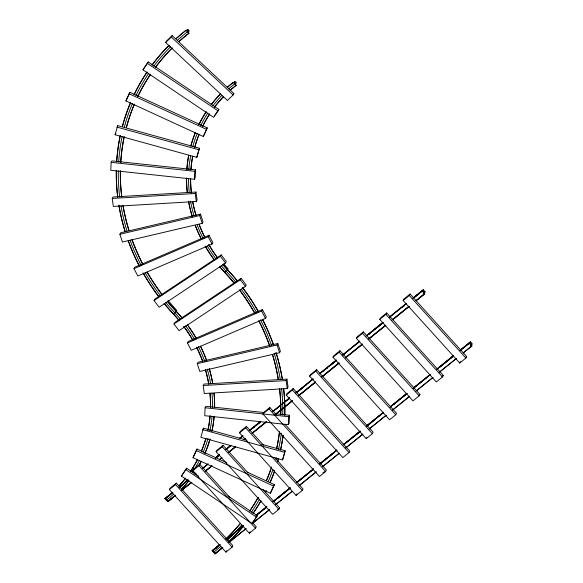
<?xml version="1.0" encoding="UTF-8"?>
<svg xmlns="http://www.w3.org/2000/svg" width="583" height="583" viewBox="0 0 583 583"><rect width="100%" height="100%" fill="white"/><g stroke="black" fill="none" stroke-linecap="round" stroke-linejoin="round"><path stroke-width="0.87" d="M423.447 293.278L425.058 291.697L423.316 289.773L413.362 297.811M111.149 162.344L110.785 170.294L194.394 179.258L195.188 177.793L195.545 169.842L111.943 160.879L111.149 162.344L194.751 171.307L195.545 169.842M194.394 179.258L194.751 171.307M263.421 412.465L205.886 406.3L205.092 407.757L204.735 415.708L288.337 424.672L289.132 423.214L289.489 415.264L275.11 413.719M288.337 424.672L288.694 416.721L289.489 415.264M166.476 499.5A1.093 0.401 51 0 1 165.973 499.449C162.482 496.075 170.221 504.543 167.008 500.593A1.093 0.401 51 0 1 166.847 499.915A1.093 0.401 50.5 0 0 167.015 500.586M187.792 30.724L187.595 31.074A1.093 0.401 50.5 0 1 187.092 31.03L186.137 30.17A211.483 194.671 28.5 0 0 176.088 38.616M236.108 85.417L233.273 82.312L234.249 83.15A1.093 0.401 50.5 0 0 234.752 83.201C233.484 78.865 238.505 83.916 235.131 83.617A1.093 0.401 51 0 0 235.292 84.295L236.108 85.417A137.501 126.569 28.5 0 0 230.161 90.35M186.137 30.178L188.907 33.289A207.293 190.816 28.5 0 0 179.039 41.582M165.025 498.582L165.004 498.625A137.501 126.569 28.5 0 0 171.591 493.094M115.099 134.76L117.7 125.622L199.415 148.228L196.821 157.359L115.099 134.76L115.893 133.296M117.3 127.327L117.7 125.622M196.821 157.359L199.415 148.228M246.922 440.216L203.452 428.192L200.858 437.33L282.58 459.929L285.174 450.797L261.701 444.304M203.059 429.897L203.452 428.192M282.58 459.929L285.174 450.797M188.958 33.267L188.134 32.167A1.093 0.401 51 0 1 187.974 31.489C191.457 32.101 186.035 26.767 187.792 30.724M219.492 544.711A207.293 190.816 28.5 0 1 212.168 550.731L214.981 553.835A211.483 194.671 28.5 0 0 222.407 547.707M416.138 300.748L424.715 293.912L423.899 292.797A1.093 0.401 51 0 1 423.739 292.112L424.009 291.638L424.861 292.134M463.288 352.875L471.873 346.04L471.057 344.917A1.093 0.401 51 0 1 470.896 344.24C472.361 343.985 472.755 343.766 470.423 341.915L459.856 350.368M178.93 320.154A137.595 126.657 28.5 0 0 173.435 313.924L176.409 311.526A141.684 130.417 28.5 0 1 182.013 317.924M125.906 100.925L129.892 92.303L207.249 127.866L204.065 135.03L203.27 136.495L125.906 100.925L129.892 92.303M203.27 136.495L207.249 127.866M247.214 472.143L274.367 484.626L270.388 493.254L193.024 457.691L197.01 449.063L226.641 462.683M197.01 449.063L193.024 457.691M270.388 493.254L274.367 484.626M142.944 69.865L148.228 61.966L218.873 109.429L218.078 110.894L213.589 117.336L142.944 69.865L148.228 61.966M165.689 42.552L166.483 41.087L172.131 35.578L233.885 93.52L233.098 94.985L227.45 100.495L165.689 42.552L171.336 37.035L172.131 35.578M112.228 198.453L113.022 196.988L195.983 192.047L197.083 200.035L196.289 201.492L113.321 206.44L112.228 198.453L195.188 193.512L195.983 192.047M119.894 234.264L120.688 232.799L200.494 214.092L203.015 221.868L202.221 223.333L122.408 242.04L119.894 234.264L199.699 215.55L200.494 214.092M133.981 268.661L134.775 267.203L208.998 235.27L212.861 242.601L212.066 244.066L137.843 275.999L133.981 268.661L208.204 236.727L208.998 235.27M154.05 300.566L154.845 299.108L221.212 254.902L226.306 261.563L225.512 263.028L159.144 307.234L154.05 300.566L220.418 256.36L221.212 254.902M176.321 310.972L175.774 311.468L176.7 310.396L168.174 300.682M173.967 323.988L174.762 322.523L241.129 278.317L246.23 284.985L245.436 286.45L179.068 330.656L173.967 323.988L240.334 279.782L241.129 278.317M187.413 342.95L188.207 341.492L262.437 309.558L266.3 316.89L265.505 318.354L191.282 350.288L187.413 342.95L261.643 311.016L262.437 309.558M197.265 363.683L198.06 362.225L277.865 343.511L280.387 351.287L279.592 352.751L199.78 371.466L197.265 363.683L277.071 344.976L277.865 343.511M203.197 385.523L203.992 384.059L286.953 379.118L288.053 387.097L287.259 388.562L204.29 393.503L203.197 385.523L286.158 380.575L286.953 379.118M169.362 489.589L170.156 488.124L176.321 483.139L232.909 545.688L232.114 547.153L225.949 552.137L169.362 489.589L175.527 484.597L176.321 483.139M228.026 495.995L257.336 515.685L252.053 523.585L181.408 476.122L186.691 468.222L198.716 476.296M181.408 476.122L186.691 468.222M252.024 522.069L256.287 526.777L255.492 528.242L249.327 533.226L192.74 470.678L193.534 469.213L199.699 464.228L230.125 497.853M192.74 470.678L198.905 465.693L199.699 464.228M263.232 489.705L279.665 507.866L278.871 509.331L272.706 514.315L216.118 451.767L216.912 450.302L223.078 445.317L248.023 472.893M216.118 451.767L222.283 446.782L223.078 445.317M274.44 457.349L303.036 488.955L302.242 490.42L296.077 495.404L239.496 432.856L240.291 431.398L246.456 426.406L263.494 445.237M239.496 432.856L245.662 427.871L246.456 426.406M285.043 424.315L326.414 470.051L325.62 471.509L319.455 476.5L262.875 413.945L263.669 412.487L269.834 407.495L275.919 414.221M262.875 413.945L269.04 408.96L269.834 407.495M286.253 395.041L287.047 393.576L293.213 388.591L349.793 451.14L348.998 452.597L342.833 457.589L286.253 395.041L292.418 390.049L293.213 388.591M213.334 550.082L213.662 549.74M309.624 376.13L310.418 374.665L316.584 369.68L373.171 432.229L372.377 433.694L366.211 438.678L309.624 376.13L315.789 371.138L316.584 369.68M225.949 552.137L226.743 550.673M333.002 357.219L333.797 355.754L339.962 350.769L396.549 413.318L395.755 414.783L389.59 419.767L333.002 357.219L339.168 352.234L339.962 350.769M252.053 523.585L257.336 515.685M249.327 533.226L250.122 531.762M356.381 338.308L357.175 336.85L363.34 331.858L419.928 394.407L419.133 395.872L412.968 400.856L356.381 338.308L362.546 333.323L363.34 331.858M379.759 319.397L380.553 317.939L386.718 312.947L443.299 375.496L442.504 376.961L436.339 381.952L379.759 319.397L385.924 314.412L386.718 312.947M296.077 495.404L296.871 493.947M403.137 300.493L403.932 299.028L410.097 294.043L466.677 356.592L465.883 358.049L459.717 363.041L403.137 300.493L409.302 295.501L410.097 294.043M414.579 297.024L423.265 289.795M366.211 438.678L367.006 437.214M470.423 341.915L470.517 343.824A1.093 0.401 51 0 1 470.015 343.773L469.053 342.921L471.873 346.04M459.717 363.041L460.512 361.577M176.401 311.548L176.387 311.533A207.395 190.911 28.5 0 1 167.277 301.229M219.74 266.642A141.582 130.33 28.5 0 0 224.805 272.348L227.785 269.965A211.483 194.671 28.5 0 1 236.975 280.489A211.381 194.576 28.5 0 0 227.734 270.024A137.501 126.569 28.5 0 1 222.815 264.398M214.384 115.871L218.873 109.429M227.771 269.973L227.727 270.002A137.595 126.657 28.5 0 1 222.757 264.42M227.151 269.907L228.077 268.836L223.675 263.822M232.632 94.745L233.885 93.52M224.805 272.37L224.798 272.356A207.395 190.911 28.5 0 1 233.885 282.704M227.224 87.37A141.684 130.417 28.5 0 1 233.287 82.32L233.375 82.334A141.582 130.33 28.5 0 0 227.312 87.399M165.011 498.596L172.794 492.3M179.163 487.148L187.653 480.283M194.729 474.555L196.15 473.411M202.52 468.258L208.175 463.682M215.207 458.092L219.499 454.521M225.869 449.369L230.824 445.361M239.314 438.489L242.856 435.625M249.174 430.618L260.55 421.32M272.574 411.583L289.562 397.846M295.88 392.833L312.918 378.957M319.943 373.368L336.267 360.068M342.636 354.916L359.624 341.172M366.649 335.589L382.98 322.282M389.349 317.13L406.329 303.393M165.055 498.713L172.881 492.336M179.207 487.264L188.411 479.816M202.563 468.368L207.555 464.287M215.302 458.063L219.587 454.551M225.912 449.478L230.912 445.397M239.358 438.605L242.943 435.661M249.269 430.589L260.637 421.349M273.332 411.124L289.649 397.883M295.975 392.811L313.005 378.994M320.038 373.346L336.355 360.097M342.687 355.025L359.711 341.208M366.08 336.056L383.067 322.319M389.393 317.247L406.417 303.43M412.749 298.35L421.99 290.83L422.864 291.646A1.093 0.401 51 0 0 423.367 291.697L423.069 290.152M166.614 497.7L172.269 493.123M204.116 467.362L207.657 464.498M215.44 458.202L219.259 455.024M226.335 449.296L230.576 445.864M240.917 437.593L242.331 436.448M249.407 430.728L260.302 421.815M273.041 411.518L279.84 406.111M284.796 402.102L289.044 398.67M296.397 392.621L313.1 379.205M320.176 373.477L336.027 360.564M343.103 354.843L359.106 341.995M366.889 335.699L382.732 322.785M389.808 317.057L405.812 304.209M216.504 457.487L218.625 455.768M226.408 449.471L227.822 448.327M254.72 426.574L249.764 430.582L251.215 429.474M256.134 425.43L260.382 421.99M287.98 399.668L286.566 400.812L288.017 399.705M306.381 384.78L296.47 392.796L303.583 387.112M323.361 371.043L324.782 369.899M326.196 368.755L327.61 367.611M336.099 360.739L329.023 366.467L334.015 362.495M343.176 355.018L345.304 353.298M370.781 332.689L368.653 334.409L370.817 332.733M382.812 322.96L372.194 331.545L373.645 330.437M402.627 306.928L404.041 305.784M423.149 290.327L414.659 297.199L421.057 292.083M216.541 457.524L218.661 455.804M252.628 428.33L254.749 426.61M256.17 425.466L260.412 422.034M326.232 368.791L327.646 367.647M375.058 329.293L382.135 323.572M402.664 306.971L404.077 305.827M423.273 293.176L425.058 291.777M423.309 293.22L424.723 292.076M167.576 501.497L175.359 495.2M181.728 490.048L190.925 482.607M205.792 470.583L212.161 465.431M219.237 459.71L222.065 457.422M228.434 452.27L235.51 446.542M244.007 439.669L245.421 438.525M252.497 432.805L265.943 421.924M275.147 414.484L292.127 400.747M298.496 395.595L314.776 382.426M321.852 376.705L338.84 362.961M345.209 357.809L362.189 344.072M368.558 338.92L385.545 325.183M391.914 320.031L408.894 306.294M415.978 300.566L424.468 293.701M174.543 496.06A141.684 130.417 28.5 0 1 167.831 501.693L174.856 495.878M181.932 490.15L191.137 482.709M205.289 471.261L211.658 466.109M219.441 459.812L221.562 458.092M228.645 452.372L235.721 446.644M244.211 439.771L245.625 438.627M266.147 422.026L251.994 433.475L266.905 421.567M276.058 414.017L292.338 400.849M298.707 395.697L315.687 381.96M322.056 376.807L339.044 363.063M345.413 357.918L362.393 344.174M368.762 339.022L385.749 325.285M392.825 319.564L409.106 306.396M416.182 300.668L424.672 293.803M167.736 501.679L175.519 495.382M181.889 490.23L191.887 482.25M205.245 471.341L211.702 466.218M219.397 459.892L221.613 458.209M228.602 452.444L235.765 446.76M244.168 439.852L245.669 438.744M276.014 414.09L292.382 400.958M298.664 395.777L315.731 382.069M322.013 376.88L339.087 363.18M346.076 357.423L362.444 344.291M368.726 339.102L385.793 325.401M392.782 319.637L409.149 306.505M219.325 545.032L212.161 550.724L213.123 551.569A1.093 0.401 51 0 0 213.626 551.62M226.313 539.275L243.388 525.567M256.039 515.234L266.744 506.678M273.026 501.489L290.094 487.789M296.375 482.6L313.45 468.9M319.681 463.849L336.806 450.003M343.081 444.822L360.156 431.114M366.386 426.071L383.512 412.225M390.45 406.606L406.861 393.336M413.143 388.147L430.218 374.439M437.155 368.82L453.574 355.55M212.205 550.833L219.995 544.537M226.364 539.384L243.344 525.647M256.083 515.343L266.701 506.758M273.07 501.606L290.05 487.869M296.419 482.717L313.406 468.972M319.776 463.82L336.763 450.083M343.839 444.363L360.112 431.194M366.481 426.042L383.468 412.305M390.544 406.577L406.825 393.408M413.194 388.256L430.174 374.519M437.25 368.799L453.53 355.63M460.606 349.902L469.096 343.037M214.041 549.507L219.704 544.93M256.498 515.161L266.409 507.144M273.915 501.169L289.766 488.255M296.842 482.527L313.115 469.366M319.914 463.959L336.471 450.47M343.547 444.749L359.551 431.901M366.904 425.86L383.607 412.436L366.649 426.224M390.683 406.715L406.963 393.547M413.609 388.074L429.613 375.226M437.396 368.93L453.239 356.016M460.315 350.296L470.656 342.024M212.372 551.015L220.155 544.719M226.525 539.567L243.512 525.83M256.25 515.525L266.861 506.94M273.23 501.788L290.217 488.044M296.915 482.702L313.567 469.155M319.936 464.002L336.923 450.265M343.999 444.538L360.279 431.376M389.998 407.328L406.985 393.591M413.354 388.438L430.341 374.701M436.711 369.549L453.691 355.812M460.06 350.66L470.299 342.454M214.15 549.718L216.278 548.005M277.843 498.203L279.257 497.051M280.678 495.907L282.799 494.195M284.212 493.05L285.626 491.899M287.047 490.755L289.168 489.042M320.307 463.849L322.428 462.137M323.842 460.993L325.263 459.849M326.677 458.697L334.46 452.401M354.275 436.375L355.688 435.231M357.102 434.087L358.523 432.943M367.013 426.071L374.089 420.343M393.904 404.318L395.318 403.174M396.739 402.03L398.153 400.885M400.273 399.166L401.687 398.021M403.108 396.877L406.642 394.013M439.903 367.108L441.324 365.964M442.737 364.82L451.934 357.379M468.921 343.635L470.335 342.491M470.43 345.304L471.88 344.196M470.598 345.406L472.019 344.262M222.721 547.43L214.959 553.85M229.09 542.277L246.07 528.533M269.426 509.644L252.439 523.381L269.47 509.761M275.795 504.492L292.076 491.331M299.152 485.603L316.132 471.866M322.501 466.713L338.781 453.545M345.857 447.824L362.845 434.08M369.214 428.928L386.194 415.191M392.563 410.038L409.55 396.302M415.919 391.149L432.899 377.412M456.256 358.516L439.269 372.26L456.3 358.632M463.332 352.795L471.829 345.923M222.764 547.539L214.967 553.77M229.134 542.387L246.033 528.613M275.752 504.572L292.119 491.44M299.108 485.683L316.175 471.975M322.457 466.794L339.532 453.086M345.814 447.897L362.888 434.197M369.17 429.008L386.238 415.307M392.519 410.119L409.594 396.411M416.583 390.654L432.95 377.522M277.61 509.527L279.665 507.866M322.989 472.82L324.359 471.713M418.558 395.514L419.928 394.407M441.929 376.611L443.299 375.496M465.307 357.7L466.677 356.592M424.715 293.912L421.99 290.83M166.425 497.576L166.293 498.166M205.092 407.757L288.694 416.721M116.906 127.087L198.621 149.685M202.665 429.656L284.38 452.255M186.152 30.163L186.21 30.221A211.381 194.576 28.5 0 0 176.183 38.646M129.098 93.761L206.455 129.324M196.216 450.521L273.58 486.091M147.433 63.43L218.078 110.894M185.897 469.679L256.542 517.15M171.336 37.035L233.098 94.985M409.302 295.501L465.883 358.049M385.924 314.412L442.504 376.961M362.546 333.323L419.133 395.872M339.168 352.234L395.755 414.783M315.789 371.138L372.377 433.694M292.418 390.049L348.998 452.597M269.04 408.96L325.62 471.509M173.413 313.916L173.428 313.931A211.381 194.576 28.5 0 1 164.238 303.437M245.662 427.871L302.242 490.42M222.283 446.782L278.871 509.331M198.905 465.693L255.492 528.242M175.527 484.597L232.114 547.153M234.563 81.875L235.007 82.713M187.413 29.748L187.85 30.586M240.334 279.782L245.436 286.45M220.418 256.36L225.512 263.028M261.643 311.016L265.505 318.354M208.204 236.727L212.066 244.066M277.071 344.976L279.592 352.751M199.699 215.55L202.221 223.333M286.158 380.575L287.259 388.562M195.188 193.512L196.289 201.492M161.979 294.524A207.395 190.911 28.5 0 1 147.127 272.159M132.013 239.693A207.395 190.911 28.5 0 0 142.806 264.252A207.293 190.816 28.5 0 1 132.086 239.708M128.909 230.431A207.395 190.911 28.5 0 1 122.991 205.58M121.723 196.916A207.395 190.911 28.5 0 1 120.338 170.892M120.688 162.263A207.395 190.911 28.5 0 1 124.157 136.735M126.322 127.575A207.395 190.911 28.5 0 1 134.309 104.182M137.799 96.421A207.395 190.911 28.5 0 1 150.48 74.281M155.406 67.329A207.395 190.911 28.5 0 1 172.153 47.966M178.996 41.473A207.395 190.911 28.5 0 1 188.899 33.173M167.328 301.214A207.293 190.816 28.5 0 0 176.394 311.548A141.582 130.33 28.5 0 1 181.954 317.939M162.242 294.779A207.293 190.816 28.5 0 1 147.193 272.152M128.981 230.453A207.293 190.816 28.5 0 1 123.064 205.61M121.796 196.952A207.293 190.816 28.5 0 1 120.419 170.943M120.768 162.314A207.293 190.816 28.5 0 1 124.23 136.801M126.394 127.648A207.293 190.816 28.5 0 1 134.374 104.262M137.872 96.508A207.293 190.816 28.5 0 1 150.538 74.376M155.464 67.431A207.293 190.816 28.5 0 1 172.204 48.076M165.71 302.409A209.392 192.747 28.5 0 0 174.849 312.823A139.592 128.5 28.5 0 1 180.402 319.12M160.361 295.639A209.392 192.747 28.5 0 1 145.196 272.757M140.999 265.076A209.392 192.747 28.5 0 1 130.104 240.283M126.97 230.926A209.392 192.747 28.5 0 1 120.994 205.835M119.712 197.09A209.392 192.747 28.5 0 1 118.32 170.812M118.67 162.096A209.392 192.747 28.5 0 1 122.168 136.32M124.361 127.072A209.392 192.747 28.5 0 1 132.421 103.453M135.948 95.612A209.392 192.747 28.5 0 1 148.752 73.261M153.723 66.243A209.392 192.747 28.5 0 1 170.637 46.691M177.545 40.14A209.392 192.747 28.5 0 1 187.522 31.774M187.602 31.074A1.093 0.401 51 0 1 187.099 31.023M164.144 303.524A211.483 194.671 28.5 0 0 173.333 314.004A137.501 126.569 28.5 0 1 178.835 320.249M158.736 296.689A211.483 194.671 28.5 0 1 142.988 272.829M138.885 265.258A211.483 194.671 28.5 0 1 128.173 240.772M125.002 231.327A211.483 194.671 28.5 0 1 118.815 205.099M117.671 197.141A211.483 194.671 28.5 0 1 116.265 170.6M116.622 161.797A211.483 194.671 28.5 0 1 120.149 135.766M122.364 126.424A211.483 194.671 28.5 0 1 130.512 102.564M134.075 94.65A211.483 194.671 28.5 0 1 147.003 72.066M152.032 64.983A211.483 194.671 28.5 0 1 169.114 45.234M158.831 296.594A211.381 194.576 28.5 0 1 143.527 273.5M139.395 265.95A211.381 194.576 28.5 0 1 128.289 240.706M125.119 231.269A211.381 194.576 28.5 0 1 119.085 205.93M117.788 197.098A211.381 194.576 28.5 0 1 116.381 170.571M116.738 161.768A211.381 194.576 28.5 0 1 120.273 135.744M122.481 126.416A211.381 194.576 28.5 0 1 130.621 102.564M134.185 94.65A211.381 194.576 28.5 0 1 147.105 72.081M152.134 64.997A211.381 194.576 28.5 0 1 169.208 45.263M197.506 459.703A137.595 126.657 28.5 0 1 190.605 471.355M185.613 478.213A137.595 126.657 28.5 0 1 178.981 485.96M171.686 493.123A137.595 126.657 28.5 0 1 165.106 498.64M183.922 326.509A137.595 126.657 28.5 0 1 192.82 340.078M196.639 347.184A137.595 126.657 28.5 0 1 202.651 361.059M205.661 370.292A137.595 126.657 28.5 0 1 208.787 383.964M210.055 393.452A137.595 126.657 28.5 0 1 210.594 407.262M210.15 415.839A137.595 126.657 28.5 0 1 208.007 430.203M205.945 438.46A137.595 126.657 28.5 0 1 201.441 451.257M197.389 459.695A137.501 126.569 28.5 0 1 190.495 471.341M185.518 478.198A137.501 126.569 28.5 0 1 178.886 485.93M183.827 326.604A137.501 126.569 28.5 0 1 192.718 340.159M196.93 348.058A137.501 126.569 28.5 0 1 202.534 361.125M205.303 369.505A137.501 126.569 28.5 0 1 208.67 384.015M209.938 393.489A137.501 126.569 28.5 0 1 210.478 407.291M210.026 415.868A137.501 126.569 28.5 0 1 207.891 430.218M205.828 438.467A137.501 126.569 28.5 0 1 201.324 451.257M199.248 460.708A139.592 128.5 28.5 0 1 192.244 472.536M187.187 479.496A139.592 128.5 28.5 0 1 179.863 487.978M173.049 494.617A139.592 128.5 28.5 0 1 166.395 500.192M185.569 325.708A139.592 128.5 28.5 0 1 194.664 339.627M198.373 346.542A139.592 128.5 28.5 0 1 204.779 361.467M207.278 369.134A139.592 128.5 28.5 0 1 210.703 383.862M211.986 393.489A139.592 128.5 28.5 0 1 212.533 407.502M212.081 416.204A139.592 128.5 28.5 0 1 209.909 430.779M208.051 438.321A139.592 128.5 28.5 0 1 203.241 452.138M219.645 266.737A141.684 130.417 28.5 0 0 224.71 272.443A207.293 190.816 28.5 0 1 233.783 282.799M214.369 260.091A141.684 130.417 28.5 0 1 205.048 246.011M201.426 239.38A141.684 130.417 28.5 0 1 195.312 225.672M192.077 216.198A141.684 130.417 28.5 0 1 188.498 201.266M187.223 192.383A141.684 130.417 28.5 0 1 186.465 178.158M186.8 169.303A141.684 130.417 28.5 0 1 188.63 155.333M190.801 145.932A141.684 130.417 28.5 0 1 195.254 132.676M198.796 124.704A141.684 130.417 28.5 0 1 206.12 111.819M211.148 104.685A141.684 130.417 28.5 0 1 220.257 94.052M208.787 244.627A137.595 126.657 28.5 0 0 217.772 258.145A137.501 126.569 28.5 0 1 208.852 244.627M199.131 224.535A137.595 126.657 28.5 0 0 204.917 237.551A137.501 126.569 28.5 0 1 199.204 224.542M192.674 201.689A137.595 126.657 28.5 0 0 195.99 215.331A137.501 126.569 28.5 0 1 192.754 201.718M191.377 193.075A137.595 126.657 28.5 0 1 190.546 178.398M190.874 169.806A137.595 126.657 28.5 0 1 192.645 156.237M194.751 147.113A137.595 126.657 28.5 0 1 199.073 134.243M202.512 126.504A137.595 126.657 28.5 0 1 209.618 113.991M214.508 107.061A137.595 126.657 28.5 0 1 223.347 96.742M230.11 90.241A137.595 126.657 28.5 0 1 236.057 85.293M191.45 193.111A137.501 126.569 28.5 0 1 190.619 178.442M190.947 169.857A137.501 126.569 28.5 0 1 192.725 156.302M194.824 147.186A137.501 126.569 28.5 0 1 199.146 134.323M202.957 125.826A137.501 126.569 28.5 0 1 209.683 114.079M214.566 107.163A137.501 126.569 28.5 0 1 223.398 96.844M214.464 260.003A141.582 130.33 28.5 0 1 205.58 246.66M201.536 239.307A141.582 130.33 28.5 0 1 195.429 225.606M192.456 217.007A141.582 130.33 28.5 0 1 188.615 201.215M187.34 192.346A141.582 130.33 28.5 0 1 186.589 178.121M186.924 169.281A141.582 130.33 28.5 0 1 188.754 155.318M190.918 145.925A141.582 130.33 28.5 0 1 195.371 132.676M198.912 124.711A141.582 130.33 28.5 0 1 206.222 111.834M211.25 104.707A141.582 130.33 28.5 0 1 220.352 94.082M258.152 497.321A207.293 190.816 28.5 0 1 249.619 511.051M239.846 523.949A207.293 190.816 28.5 0 1 225.847 538.932M239.424 289.955A207.293 190.816 28.5 0 1 254.815 313.428M258.655 320.555A207.293 190.816 28.5 0 1 269.63 345.974M272.392 354.406A207.293 190.816 28.5 0 1 278.193 379.263M279.519 388.795A207.293 190.816 28.5 0 1 280.656 414.805M279.395 431.988A207.293 190.816 28.5 0 1 276.524 448.888M271.54 466.998A207.293 190.816 28.5 0 1 266.409 480.53M258.262 497.328A207.395 190.911 28.5 0 1 249.721 511.065M239.948 523.971A207.395 190.911 28.5 0 1 225.942 538.962M219.587 544.741A207.395 190.911 28.5 0 1 212.256 550.767M239.7 290.094A207.395 190.911 28.5 0 1 254.924 313.348M259.18 321.277A207.395 190.911 28.5 0 1 269.747 345.916M272.509 354.347A207.395 190.911 28.5 0 1 278.317 379.22M279.643 388.752A207.395 190.911 28.5 0 1 280.78 414.768M279.519 431.967A207.395 190.911 28.5 0 1 276.648 448.874M271.11 468.608A207.395 190.911 28.5 0 1 266.518 480.53M221.212 265.608A139.592 128.5 28.5 0 0 226.226 271.263A209.392 192.747 28.5 0 1 235.357 281.676M216.001 259.056A139.592 128.5 28.5 0 1 207.242 245.902M203.11 238.36A139.592 128.5 28.5 0 1 197.236 225.147M194.044 215.812A139.592 128.5 28.5 0 1 190.524 201.099M189.264 192.354A139.592 128.5 28.5 0 1 188.52 178.34M188.856 169.617A139.592 128.5 28.5 0 1 190.656 155.858M192.791 146.595A139.592 128.5 28.5 0 1 197.178 133.543M200.669 125.688A139.592 128.5 28.5 0 1 207.876 112.985M212.831 105.96A139.592 128.5 28.5 0 1 221.802 95.488M228.667 88.893A139.592 128.5 28.5 0 1 234.679 83.894M259.552 499.135A209.392 192.747 28.5 0 1 251.353 512.253M241.486 525.29A209.392 192.747 28.5 0 1 227.341 540.419M220.928 546.249A209.392 192.747 28.5 0 1 213.546 552.32M241.231 289.139A209.392 192.747 28.5 0 1 256.717 312.816M260.492 319.819A209.392 192.747 28.5 0 1 271.569 345.5M274.105 353.16A209.392 192.747 28.5 0 1 280.226 379.132M281.567 388.752A209.392 192.747 28.5 0 1 282.719 415.03M281.334 433.249A209.392 192.747 28.5 0 1 278.543 449.464M276.488 457.852A209.392 192.747 28.5 0 1 276.029 459.513M272.953 469.388A209.392 192.747 28.5 0 1 268.318 481.427M234.752 83.201A1.093 0.401 51 0 1 234.249 83.15M194.999 472.194A141.684 130.417 28.5 0 1 194.03 473.651M188.899 480.713A141.684 130.417 28.5 0 1 181.459 489.326M187.252 324.6A141.684 130.417 28.5 0 1 196.486 338.73M206.754 360.906A141.684 130.417 28.5 0 0 200.443 346.127A141.582 130.33 28.5 0 1 206.681 360.892M209.297 368.682A141.684 130.417 28.5 0 1 212.773 383.636M214.07 393.408A141.684 130.417 28.5 0 1 214.631 407.634M214.172 416.466A141.684 130.417 28.5 0 1 211.964 431.26M210.084 438.919A141.684 130.417 28.5 0 1 205.201 452.947M201.142 461.641A141.684 130.417 28.5 0 1 199.495 464.724M188.834 480.611A141.582 130.33 28.5 0 1 181.408 489.217M174.499 495.951A141.582 130.33 28.5 0 1 167.787 501.577M188.192 325.977A141.582 130.33 28.5 0 1 196.42 338.73M209.224 368.667A141.582 130.33 28.5 0 1 212.693 383.607M213.997 393.372A141.582 130.33 28.5 0 1 214.551 407.583M214.092 416.415A141.582 130.33 28.5 0 1 211.891 431.194M209.771 439.691A141.582 130.33 28.5 0 1 204.786 453.669M201.077 461.561A141.582 130.33 28.5 0 1 199.43 464.636M194.015 468.346A138.827 127.786 28.5 0 1 193.097 469.796M260.987 500.892A211.483 194.671 28.5 0 1 253.131 513.383M243.162 526.544A211.483 194.671 28.5 0 1 228.871 541.833M242.382 287.324A211.483 194.671 28.5 0 1 258.546 311.934A211.381 194.576 28.5 0 0 242.324 287.339M262.62 319.52A211.483 194.671 28.5 0 1 273.551 344.947M276.109 352.686A211.483 194.671 28.5 0 1 282.296 378.914M283.651 388.635A211.483 194.671 28.5 0 1 284.817 415.176M283.192 435.319A211.483 194.671 28.5 0 1 280.598 449.959M278.521 458.427A211.483 194.671 28.5 0 1 277.581 461.787M274.666 470.904A211.483 194.671 28.5 0 1 270.264 482.243M266.285 490.922A211.483 194.671 28.5 0 1 265.505 492.482M260.922 500.797A211.381 194.576 28.5 0 1 253.073 513.288M243.104 526.449A211.381 194.576 28.5 0 1 228.828 541.724M222.363 547.597A211.381 194.576 28.5 0 1 214.938 553.704M262.554 319.513A211.381 194.576 28.5 0 1 273.485 344.932M276.036 352.664A211.381 194.576 28.5 0 1 282.223 378.884M283.578 388.599A211.381 194.576 28.5 0 1 284.737 415.125M283.112 435.261A211.381 194.576 28.5 0 1 280.525 449.894M278.448 458.362A211.381 194.576 28.5 0 1 277.508 461.714M274.593 470.831A211.381 194.576 28.5 0 1 270.199 482.163M266.212 490.842A211.381 194.576 28.5 0 1 265.44 492.395M213.997 552.312A1.093 0.401 51 0 0 214.165 552.72A1.093 0.401 50.5 0 1 213.997 552.312"/></g></svg>
